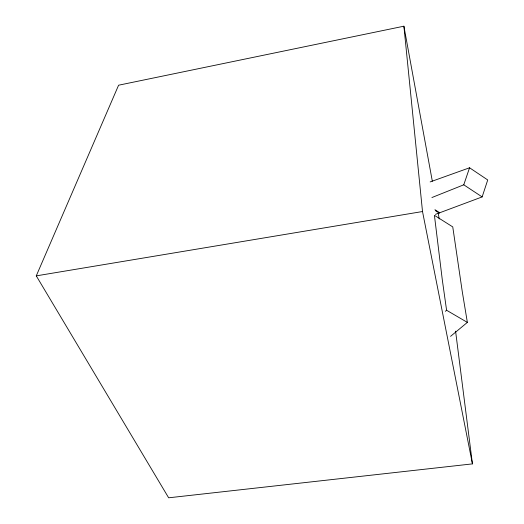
<?xml version="1.0" encoding="UTF-8"?>
<svg xmlns="http://www.w3.org/2000/svg" width="524" height="524" viewBox="0 0 524 524"><rect width="100%" height="100%" fill="white"/><g stroke="black" fill="none" stroke-linecap="round" stroke-linejoin="round"><path stroke-width="0.79" d="M435.424 214.368L482.139 196.919L487.726 179.961L469.563 167.778L430.152 181.92M431.907 197.541L463.766 184.808L469.563 167.778M455.585 331.168L472.438 463.884L168.649 497.8L36.274 275.866L118.594 85.209L403.893 26.2L432.326 181.212M445.348 311.322L446.586 310.26L442.282 279.678L434.416 215.318L452.756 226.905L462.273 291.652L467.362 322.398L450.561 336.356M36.274 275.866L422.514 211.532L403.893 26.2M446.586 310.26L467.362 322.398M434.946 209.705L439.675 212.705M435.28 210.589L439.328 213.157M463.766 184.808L482.139 196.919M422.514 211.532L472.438 463.884M438.215 213.34L439.25 218.96"/></g></svg>
